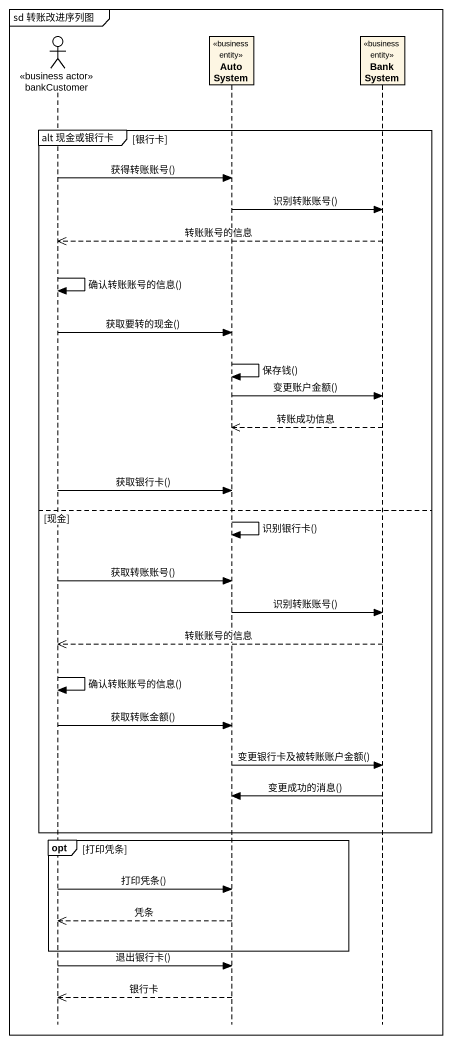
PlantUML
@startuml
mainframe sd 转账改进序列图
hide footbox
actor bankCustomer <<business actor>>
participant AutoSystem <<business entity>>
participant BankSystem <<business entity>>

group alt 现金或银行卡 [银行卡]
  bankCustomer -> AutoSystem : 获得转账账号()
  AutoSystem -> BankSystem : 识别转账账号()
  BankSystem -->> bankCustomer : 转账账号的信息
  bankCustomer -> bankCustomer : 确认转账账号的信息()
  bankCustomer -> AutoSystem : 获取要转的现金()
  AutoSystem -> AutoSystem : 保存钱()
  AutoSystem -> BankSystem : 变更账户金额()
  BankSystem -->> AutoSystem : 转账成功信息
  bankCustomer -> AutoSystem : 获取银行卡()
else 现金
  AutoSystem -> AutoSystem : 识别银行卡()
  bankCustomer -> AutoSystem : 获取转账账号()
  AutoSystem -> BankSystem : 识别转账账号()
  BankSystem -->> bankCustomer : 转账账号的信息
  bankCustomer -> bankCustomer : 确认转账账号的信息()
  bankCustomer -> AutoSystem : 获取转账金额()
  AutoSystem -> BankSystem : 变更银行卡及被转账账户金额()
  BankSystem -> AutoSystem : 变更成功的消息()
end
opt 打印凭条
  bankCustomer -> AutoSystem : 打印凭条()
  AutoSystem -->> bankCustomer : 凭条
end
bankCustomer -> AutoSystem : 退出银行卡()
AutoSystem -->> bankCustomer : 银行卡
@enduml
